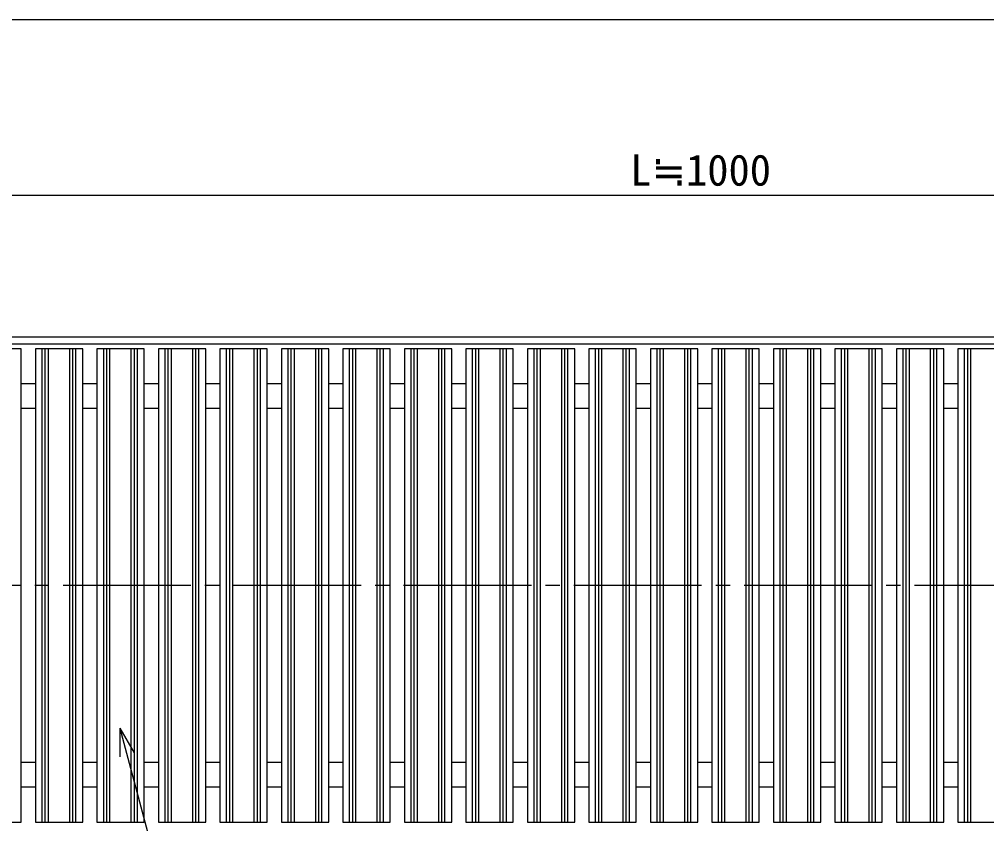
# Model space of a CAD drawing. Units: millimetres, scale not verified. Extents: x -819 to 819, y -558 to 522.
# Drawn here: x -271.8 to 137.2, y 182.2 to 522 of the extents above; entities that cross this region are included whole.
import ezdxf
from ezdxf.enums import TextEntityAlignment as Align

# ---------------------------------------------------------------- set-up
doc = ezdxf.new("R2010")
doc.units = ezdxf.units.MM
doc.header["$LTSCALE"] = 6
doc.linetypes.add('CHAIN2', pattern=[12, 9, -1, 1, -1])
for name, color, linetype in [('0-0_計極細', 2, 'Continuous'), ('0-1_計細線', 3, 'Continuous'), ('0-5_寸法線', 7, 'Continuous'), ('0-9_枠極太', 5, 'Continuous')]:
    doc.layers.add(name, color=color, linetype=linetype)
doc.styles.add('ＭＳ ゴシック', font='')
doc.styles.get('ＭＳ ゴシック').set_extended_font_data('MS Gothic')

msp = doc.modelspace()

# ---------------------------------------------------------------- linework, layer by layer
at = {"layer": '0-0_計極細'}
for p, q in [((-262.145, 182.769), (-262.145, 382.769)), ((-260.822, 182.769), (-260.822, 382.769)), ((-259.499, 182.769), (-259.499, 382.769)), ((-250.499, 182.769), (-250.499, 382.769)), ((-249.176, 182.769), (-249.176, 382.769)), ((-247.853, 182.769), (-247.853, 382.769)), ((-236.145, 182.769), (-236.145, 382.769)), ((-234.822, 182.769), (-234.822, 382.769)), ((-233.499, 182.769), (-233.499, 382.769)), ((-224.499, 182.769), (-224.499, 382.769)), ((-223.176, 182.769), (-223.176, 382.769)), ((-221.853, 182.769), (-221.853, 382.769)), ((-210.145, 182.769), (-210.145, 382.769)), ((-208.822, 182.769), (-208.822, 382.769)), ((-207.499, 182.769), (-207.499, 382.769)), ((-198.499, 182.769), (-198.499, 382.769)), ((-197.176, 182.769), (-197.176, 382.769)), ((-195.853, 182.769), (-195.853, 382.769)), ((-184.145, 182.769), (-184.145, 382.769)), ((-182.822, 182.769), (-182.822, 382.769)), ((-181.499, 182.769), (-181.499, 382.769)), ((-172.499, 182.769), (-172.499, 382.769)), ((-171.176, 182.769), (-171.176, 382.769)), ((-169.853, 182.769), (-169.853, 382.769)), ((-158.145, 182.769), (-158.145, 382.769)), ((-156.822, 182.769), (-156.822, 382.769)), ((-155.499, 182.769), (-155.499, 382.769)), ((-146.499, 182.769), (-146.499, 382.769)), ((-145.176, 182.769), (-145.176, 382.769)), ((-143.853, 182.769), (-143.853, 382.769)), ((-132.145, 182.769), (-132.145, 382.769)), ((-130.822, 182.769), (-130.822, 382.769)), ((-129.499, 182.769), (-129.499, 382.769)), ((-120.499, 182.769), (-120.499, 382.769)), ((-119.176, 182.769), (-119.176, 382.769)), ((-117.853, 182.769), (-117.853, 382.769)), ((-106.145, 182.769), (-106.145, 382.769)), ((-104.822, 182.769), (-104.822, 382.769)), ((-103.499, 182.769), (-103.499, 382.769)), ((-94.499, 182.769), (-94.499, 382.769)), ((-93.176, 182.769), (-93.176, 382.769)), ((-91.853, 182.769), (-91.853, 382.769)), ((-80.145, 182.769), (-80.145, 382.769)), ((-78.822, 182.769), (-78.822, 382.769)), ((-77.499, 182.769), (-77.499, 382.769)), ((-68.499, 182.769), (-68.499, 382.769)), ((-67.176, 182.769), (-67.176, 382.769)), ((-65.853, 182.769), (-65.853, 382.769)), ((-54.145, 182.769), (-54.145, 382.769)), ((-52.822, 182.769), (-52.822, 382.769)), ((-51.499, 182.769), (-51.499, 382.769)), ((-42.499, 182.769), (-42.499, 382.769)), ((-41.176, 182.769), (-41.176, 382.769)), ((-39.853, 182.769), (-39.853, 382.769)), ((-28.145, 182.769), (-28.145, 382.769)), ((-26.822, 182.769), (-26.822, 382.769)), ((-25.499, 182.769), (-25.499, 382.769)), ((-16.499, 182.769), (-16.499, 382.769)), ((-15.176, 182.769), (-15.176, 382.769)), ((-13.853, 182.769), (-13.853, 382.769)), ((-2.145, 182.769), (-2.145, 382.769)), ((-0.822, 182.769), (-0.822, 382.769)), ((0.501, 182.769), (0.501, 382.769)), ((9.501, 182.769), (9.501, 382.769)), ((10.824, 182.769), (10.824, 382.769)), ((12.147, 182.769), (12.147, 382.769)), ((23.855, 182.769), (23.855, 382.769)), ((25.178, 182.769), (25.178, 382.769)), ((26.501, 182.769), (26.501, 382.769)), ((35.501, 182.769), (35.501, 382.769)), ((36.824, 182.769), (36.824, 382.769)), ((38.147, 182.769), (38.147, 382.769)), ((49.855, 182.769), (49.855, 382.769)), ((51.178, 182.769), (51.178, 382.769)), ((52.501, 182.769), (52.501, 382.769)), ((61.501, 182.769), (61.501, 382.769)), ((62.824, 182.769), (62.824, 382.769)), ((64.147, 182.769), (64.147, 382.769)), ((75.855, 182.769), (75.855, 382.769)), ((77.178, 182.769), (77.178, 382.769)), ((78.501, 182.769), (78.501, 382.769)), ((87.501, 182.769), (87.501, 382.769)), ((88.824, 182.769), (88.824, 382.769)), ((90.147, 182.769), (90.147, 382.769)), ((101.855, 182.769), (101.855, 382.769)), ((103.178, 182.769), (103.178, 382.769)), ((104.501, 182.769), (104.501, 382.769)), ((113.501, 182.769), (113.501, 382.769)), ((114.824, 182.769), (114.824, 382.769)), ((116.147, 182.769), (116.147, 382.769)), ((127.855, 182.769), (127.855, 382.769)), ((129.178, 182.769), (129.178, 382.769)), ((130.501, 182.769), (130.501, 382.769))]:
    msp.add_line(p, q, dxfattribs=at)
at = {"layer": '0-0_計極細', "linetype": 'CHAIN2'}
msp.add_line((520.681, 282.769), (-496.994, 282.769), dxfattribs=at)
at = {"layer": '0-1_計細線'}
for p, q in [((528.587, 384.769), (-501.413, 384.769)), ((530.501, 387.769), (-499.499, 387.769)), ((-264.999, 368.019), (-270.999, 368.019)), ((-238.999, 368.019), (-244.999, 368.019)), ((-212.999, 368.019), (-218.999, 368.019)), ((-186.999, 368.019), (-192.999, 368.019)), ((-160.999, 368.019), (-166.999, 368.019)), ((-134.999, 368.019), (-140.999, 368.019)), ((-108.999, 368.019), (-114.999, 368.019)), ((-82.999, 368.019), (-88.999, 368.019)), ((-56.999, 368.019), (-62.999, 368.019)), ((-30.999, 368.019), (-36.999, 368.019)), ((-4.999, 368.019), (-10.999, 368.019)), ((21.001, 368.019), (15.001, 368.019)), ((47.001, 368.019), (41.001, 368.019)), ((73.001, 368.019), (67.001, 368.019)), ((99.001, 368.019), (93.001, 368.019)), ((125.001, 368.019), (119.001, 368.019)), ((-264.999, 357.519), (-270.999, 357.519)), ((-238.999, 357.519), (-244.999, 357.519)), ((-212.999, 357.519), (-218.999, 357.519)), ((-186.999, 357.519), (-192.999, 357.519)), ((-160.999, 357.519), (-166.999, 357.519)), ((-134.999, 357.519), (-140.999, 357.519)), ((-108.999, 357.519), (-114.999, 357.519)), ((-82.999, 357.519), (-88.999, 357.519)), ((-56.999, 357.519), (-62.999, 357.519)), ((-30.999, 357.519), (-36.999, 357.519)), ((-4.999, 357.519), (-10.999, 357.519)), ((21.001, 357.519), (15.001, 357.519)), ((47.001, 357.519), (41.001, 357.519)), ((73.001, 357.519), (67.001, 357.519)), ((99.001, 357.519), (93.001, 357.519)), ((125.001, 357.519), (119.001, 357.519)), ((-264.999, 208.019), (-270.999, 208.019)), ((-238.999, 208.019), (-244.999, 208.019)), ((-212.999, 208.019), (-218.999, 208.019)), ((-186.999, 208.019), (-192.999, 208.019)), ((-160.999, 208.019), (-166.999, 208.019)), ((-134.999, 208.019), (-140.999, 208.019)), ((-108.999, 208.019), (-114.999, 208.019)), ((-82.999, 208.019), (-88.999, 208.019)), ((-56.999, 208.019), (-62.999, 208.019)), ((-30.999, 208.019), (-36.999, 208.019)), ((-4.999, 208.019), (-10.999, 208.019)), ((21.001, 208.019), (15.001, 208.019)), ((47.001, 208.019), (41.001, 208.019)), ((73.001, 208.019), (67.001, 208.019)), ((99.001, 208.019), (93.001, 208.019)), ((125.001, 208.019), (119.001, 208.019)), ((-264.999, 197.519), (-270.999, 197.519)), ((-238.999, 197.519), (-244.999, 197.519)), ((-212.999, 197.519), (-218.999, 197.519)), ((-186.999, 197.519), (-192.999, 197.519)), ((-160.999, 197.519), (-166.999, 197.519)), ((-134.999, 197.519), (-140.999, 197.519)), ((-108.999, 197.519), (-114.999, 197.519)), ((-82.999, 197.519), (-88.999, 197.519)), ((-56.999, 197.519), (-62.999, 197.519)), ((-30.999, 197.519), (-36.999, 197.519)), ((-4.999, 197.519), (-10.999, 197.519)), ((21.001, 197.519), (15.001, 197.519)), ((47.001, 197.519), (41.001, 197.519)), ((73.001, 197.519), (67.001, 197.519)), ((99.001, 197.519), (93.001, 197.519)), ((125.001, 197.519), (119.001, 197.519))]:
    msp.add_line(p, q, dxfattribs=at)
for points in [[(-270.999, 182.769), (-270.999, 382.769), (-290.999, 382.769), (-290.999, 182.769)], [(-244.999, 182.769), (-244.999, 382.769), (-264.999, 382.769), (-264.999, 182.769)], [(-218.999, 182.769), (-218.999, 382.769), (-238.999, 382.769), (-238.999, 182.769)], [(-192.999, 182.769), (-192.999, 382.769), (-212.999, 382.769), (-212.999, 182.769)], [(-166.999, 182.769), (-166.999, 382.769), (-186.999, 382.769), (-186.999, 182.769)], [(-140.999, 182.769), (-140.999, 382.769), (-160.999, 382.769), (-160.999, 182.769)], [(-114.999, 182.769), (-114.999, 382.769), (-134.999, 382.769), (-134.999, 182.769)], [(-88.999, 182.769), (-88.999, 382.769), (-108.999, 382.769), (-108.999, 182.769)], [(-62.999, 182.769), (-62.999, 382.769), (-82.999, 382.769), (-82.999, 182.769)], [(-36.999, 182.769), (-36.999, 382.769), (-56.999, 382.769), (-56.999, 182.769)], [(-10.999, 182.769), (-10.999, 382.769), (-30.999, 382.769), (-30.999, 182.769)], [(15.001, 182.769), (15.001, 382.769), (-4.999, 382.769), (-4.999, 182.769)], [(41.001, 182.769), (41.001, 382.769), (21.001, 382.769), (21.001, 182.769)], [(67.001, 182.769), (67.001, 382.769), (47.001, 382.769), (47.001, 182.769)], [(93.001, 182.769), (93.001, 382.769), (73.001, 382.769), (73.001, 182.769)], [(119.001, 182.769), (119.001, 382.769), (99.001, 382.769), (99.001, 182.769)], [(145.001, 182.769), (145.001, 382.769), (125.001, 382.769), (125.001, 182.769)]]:
    msp.add_lwpolyline(points, close=True, dxfattribs=at)
at = {"layer": '0-5_寸法線'}
for p, q in [((-472.999, 447.769), (509.001, 447.769)), ((-229.315, 222.465), (-223.315, 212.073)), ((-229.315, 222.465), (-229.315, 210.465))]:
    msp.add_line(p, q, dxfattribs=at)
msp.add_lwpolyline([(-229.315, 222.465), (-209.263, 147.629), (6.737, 147.629)], dxfattribs=at)
at = {"layer": '0-9_枠極太'}
msp.add_lwpolyline([(-819, -558), (-819, 522), (819, 522), (819, -558)], close=True, dxfattribs=at)

# ---------------------------------------------------------------- texts
at = {"layer": '0-5_寸法線', "style": 'ＭＳ ゴシック'}
msp.add_text('L≒1000', height=13.2, dxfattribs=at).set_placement((-13.499, 447.769), align=Align.BOTTOM_LEFT)

doc.saveas('drawing.dxf')
